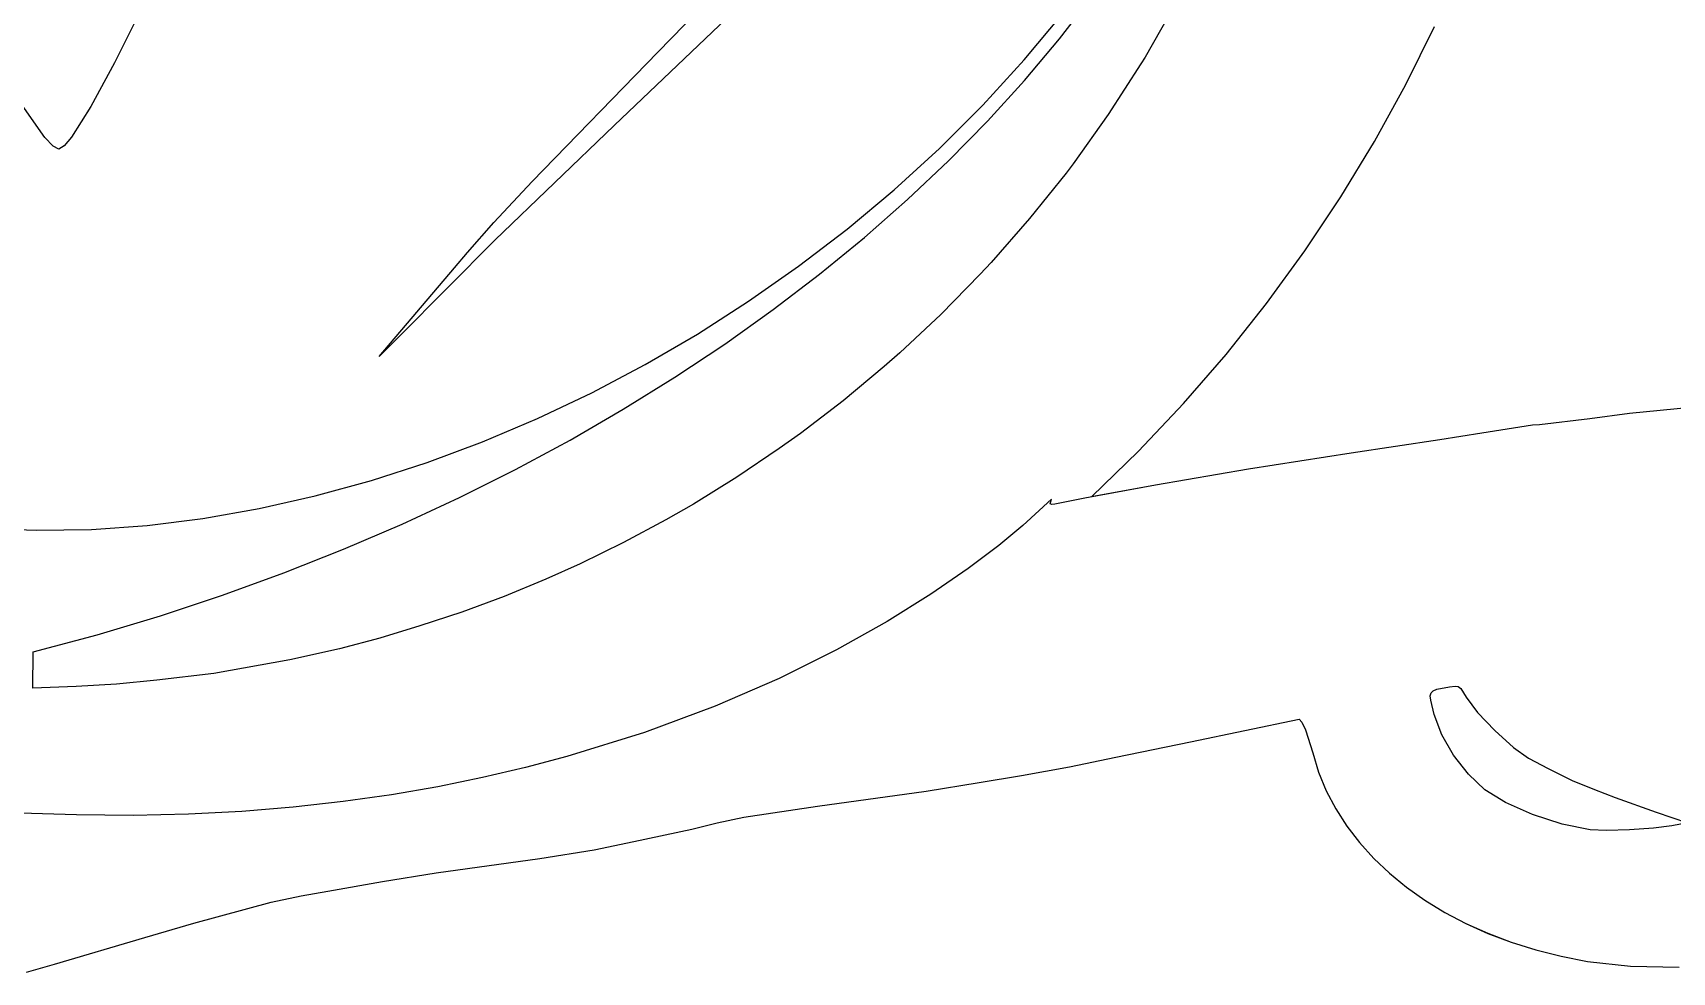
# Model space of a CAD drawing. Extents: x -80 to 1506, y -145 to 630.
# Drawn here: x 298.1 to 503.6, y 54.1 to 171.8 of the extents above; entities that cross this region are included whole.
import ezdxf

# ---------------------------------------------------------------- set-up
doc = ezdxf.new("R2010")
doc.units = 0

msp = doc.modelspace()

# ---------------------------------------------------------------- linework, layer by layer
at = {"layer": 'circle and branch', "color": 4}
for p, q in [((541.116125, 128.378879), (498.205647, 124.077755)), ((493.261675, 123.40564), (486.9515, 122.678215)), ((498.205647, 124.077755), (493.261675, 123.40564)), ((479.720092, 121.612714), (474.428425, 120.810158)), ((486.069555, 122.642401), (479.720092, 121.612714)), ((486.9515, 122.678215), (486.069555, 122.642401)), ((474.428425, 120.810158), (463.315925, 119.133363)), ((450.471205, 117.106842), (438.797869, 115.09736)), ((463.315925, 119.133363), (450.471205, 117.106842)), ((438.797869, 115.09736), (429.978425, 113.488919)), ((425.776531, 113.35221), (422.199852, 110.046023)), ((425.620215, 112.787367), (425.776531, 113.35221)), ((429.978425, 113.488919), (426.186064, 112.724915)), ((425.810702, 112.676281), (425.620215, 112.787367)), ((426.186064, 112.724915), (425.810702, 112.676281)), ((422.199852, 110.046023), (419.182629, 107.565482)), ((419.182629, 107.565482), (415.341173, 104.666993)), ((415.341173, 104.666993), (410.671753, 101.450821)), ((410.671753, 101.450821), (405.170638, 98.017227)), ((405.170638, 98.017227), (398.834095, 94.466476)), ((398.834095, 94.466476), (391.658394, 90.898829)), ((391.658394, 90.898829), (383.639802, 87.414551)), ((473.250016, 88.713817), (473.339414, 89.093764)), ((473.305751, 88.162065), (473.250016, 88.713817)), ((473.339414, 89.093764), (473.599908, 89.349)), ((473.599908, 89.349), (474.057459, 89.526617)), ((474.057459, 89.526617), (475.667578, 89.83737)), ((475.667578, 89.83737), (476.379738, 89.925)), ((476.379738, 89.925), (476.749575, 89.861307)), ((476.379738, 89.925), (476.379738, 89.925)), ((476.749575, 89.861307), (477.056796, 89.637052)), ((477.056796, 89.637052), (477.764376, 88.533193)), ((477.764376, 88.533193), (479.177621, 86.635575)), ((383.639802, 87.414551), (374.774587, 84.113904)), ((473.748777, 86.354776), (473.305751, 88.162065)), ((474.694186, 83.825203), (473.748777, 86.354776)), ((479.177621, 86.635575), (481.337031, 84.347171)), ((443.204854, 82.923462), (456.837514, 85.77766)), ((456.837514, 85.77766), (457.151178, 85.404658)), ((457.151178, 85.404658), (457.594589, 84.432874)), ((457.594589, 84.432874), (458.517611, 81.576302)), ((481.337031, 84.347171), (483.656593, 82.242784)), ((374.774587, 84.113904), (365.059018, 81.097151)), ((433.856243, 81.026731), (443.204854, 82.923462)), ((476.1692, 81.259282), (474.694186, 83.825203)), ((483.656593, 82.242784), (485.550295, 80.897219)), ((365.059018, 81.097151), (359.881185, 79.726568)), ((428.03541, 79.801379), (433.856243, 81.026731)), ((458.517611, 81.576302), (459.257878, 79.156468)), ((478.017509, 78.889216), (476.1692, 81.259282)), ((485.550295, 80.897219), (488.00543, 79.586974)), ((354.489363, 78.464556), (348.883088, 77.32365)), ((359.881185, 79.726568), (354.489363, 78.464556)), ((416.717282, 77.848429), (422.008949, 78.741945)), ((422.008949, 78.741945), (428.03541, 79.801379)), ((459.257878, 79.156468), (460.221167, 76.814808)), ((480.082804, 76.947209), (478.017509, 78.889216)), ((488.00543, 79.586974), (491.036494, 78.089923)), ((491.036494, 78.089923), (493.840036, 76.965384)), ((343.061891, 76.316382), (337.025307, 75.455285)), ((348.883088, 77.32365), (343.061891, 76.316382)), ((396.461798, 74.866356), (410.092148, 76.761559)), ((410.092148, 76.761559), (416.717282, 77.848429)), ((460.221167, 76.814808), (461.400018, 74.556994)), ((482.682965, 75.347438), (480.082804, 76.947209)), ((493.840036, 76.965384), (496.430752, 75.969337)), ((303.59525, 73.781014), (289.911084, 74.205431)), ((324.304111, 74.221735), (317.618566, 73.874348)), ((330.772869, 74.752891), (324.304111, 74.221735)), ((337.025307, 75.455285), (330.772869, 74.752891)), ((387.221737, 73.485697), (396.461798, 74.866356)), ((461.400018, 74.556994), (462.786969, 72.388694)), ((486.074201, 73.850617), (482.682965, 75.347438)), ((496.430752, 75.969337), (501.546029, 74.116153)), ((501.546029, 74.116153), (505.46793, 72.813077)), ((310.715768, 73.723263), (303.59525, 73.781014)), ((317.618566, 73.874348), (310.715768, 73.723263)), ((373.427611, 70.437894), (380.710271, 72.006655)), ((380.710271, 72.006655), (383.90003, 72.808369)), ((383.90003, 72.808369), (387.221737, 73.485697)), ((462.786969, 72.388694), (464.374561, 70.315578)), ((489.773312, 72.641186), (486.074201, 73.850617)), ((493.297097, 71.903587), (489.773312, 72.641186)), ((498.233178, 71.908152), (495.330827, 71.821359)), ((501.225128, 72.123988), (498.233178, 71.908152)), ((503.527653, 72.428887), (501.225128, 72.123988)), ((505.46793, 72.813077), (503.527653, 72.428887)), ((368.476586, 69.409872), (373.427611, 70.437894)), ((464.374561, 70.315578), (466.155332, 68.343317)), ((495.330827, 71.821359), (493.297097, 71.903587)), ((348.66041, 66.539164), (361.64937, 68.328763)), ((361.64937, 68.328763), (368.476586, 69.409872)), ((466.155332, 68.343317), (468.121821, 66.47758)), ((341.957632, 65.44829), (348.66041, 66.539164)), ((468.121821, 66.47758), (470.266568, 64.724037)), ((331.759553, 63.664997), (335.078465, 64.246644)), ((335.078465, 64.246644), (341.957632, 65.44829)), ((470.266568, 64.724037), (472.582111, 63.088358)), ((318.321521, 60.220011), (327.998854, 62.833254)), ((327.998854, 62.833254), (331.759553, 63.664997)), ((472.582111, 63.088358), (475.060991, 61.576213)), ((312.14791, 58.44345), (318.321521, 60.220011)), ((475.060991, 61.576213), (477.695746, 60.193272)), ((477.695746, 60.193272), (480.478915, 58.945204)), ((300.859021, 55.069455), (312.14791, 58.44345)), ((480.478915, 58.945204), (483.403038, 57.837679)), ((483.403038, 57.837679), (486.460654, 56.876368)), ((486.460654, 56.876368), (489.644302, 56.06694)), ((489.644302, 56.06694), (492.946521, 55.415064)), ((297.331243, 54.073408), (300.859021, 55.069455)), ((492.946521, 55.415064), (498.344698, 54.835047)), ((498.344698, 54.835047), (504.424678, 54.688095))]:
    msp.add_line(p, q, dxfattribs=at)
at = {"layer": 'logo 3d printing', "color": 4}
for p, q in [((426.767163, 171.044602), (430.872626, 176.362429)), ((441.373528, 175.490534), (437.505292, 168.732479)), ((311.521242, 174.386033), (308.372303, 168.022138)), ((470.174757, 165.298886), (473.785871, 172.5744)), ((422.391291, 165.833453), (426.767163, 171.044602)), ((437.505292, 168.732479), (436.993764, 167.904016)), ((308.372303, 168.022138), (305.415148, 162.552555)), ((436.993764, 167.904016), (432.893308, 161.548629)), ((417.752748, 160.734329), (422.391291, 165.833453)), ((466.259811, 158.182256), (470.174757, 165.298886)), ((299.641136, 158.684504), (296.789196, 162.721924)), ((305.415148, 162.552555), (302.977777, 158.705914)), ((412.859268, 155.752581), (417.752748, 160.734329)), ((432.893308, 161.548629), (428.500625, 155.388674)), ((300.678693, 157.576917), (299.641136, 158.684504)), ((302.977777, 158.705914), (302.056509, 157.618893)), ((301.388187, 157.210842), (300.678693, 157.576917)), ((302.056509, 157.618893), (301.388187, 157.210842)), ((462.046136, 151.234269), (466.259811, 158.182256)), ((407.718588, 150.893558), (412.859268, 155.752581)), ((427.604908, 154.21844), (423.041918, 148.506699)), ((428.500625, 155.388674), (427.604908, 154.21844)), ((402.338445, 146.16261), (407.718588, 150.893558)), ((457.538836, 144.464685), (462.046136, 151.234269)), ((423.041918, 148.506699), (418.225986, 143.003408)), ((396.726575, 141.565085), (402.338445, 146.16261)), ((452.743015, 137.883266), (457.538836, 144.464685)), ((418.225986, 143.003408), (416.849024, 141.536615)), ((390.890714, 137.106334), (396.726575, 141.565085)), ((416.849024, 141.536615), (411.925879, 136.510075)), ((447.663778, 131.49977), (452.743015, 137.883266)), ((384.838599, 132.791705), (390.890714, 137.106334)), ((411.925879, 136.510075), (406.789354, 131.698546)), ((378.577965, 128.626547), (384.838599, 132.791705)), ((406.789354, 131.698546), (404.829236, 129.98921)), ((442.306228, 125.323959), (447.663778, 131.49977)), ((404.829236, 129.98921), (399.658089, 125.678188)), ((372.11655, 124.616211), (378.577965, 128.626547)), ((541.116125, 128.378879), (498.205647, 124.077755)), ((399.658089, 125.678188), (394.312592, 121.582093)), ((436.675469, 119.365593), (442.306228, 125.323959)), ((365.462089, 120.766045), (372.11655, 124.616211)), ((493.261675, 123.40564), (486.9515, 122.678215)), ((498.205647, 124.077755), (493.261675, 123.40564)), ((394.312592, 121.582093), (391.65355, 119.694731)), ((479.720092, 121.612714), (474.428425, 120.810158)), ((486.069555, 122.642401), (479.720092, 121.612714)), ((486.9515, 122.678215), (486.069555, 122.642401)), ((358.622318, 117.081399), (365.462089, 120.766045)), ((391.65355, 119.694731), (386.354479, 116.11548)), ((430.776606, 113.634433), (436.675469, 119.365593)), ((474.428425, 120.810158), (463.315925, 119.133363)), ((450.471205, 117.106842), (438.797869, 115.09736)), ((463.315925, 119.133363), (450.471205, 117.106842)), ((351.604975, 113.567623), (358.622318, 117.081399)), ((386.354479, 116.11548), (380.918607, 112.744445)), ((438.797869, 115.09736), (430.776606, 113.634433)), ((344.417794, 110.230065), (351.604975, 113.567623)), ((380.918607, 112.744445), (377.460284, 110.774957)), ((337.068513, 107.074075), (344.417794, 110.230065)), ((377.460284, 110.774957), (372.147581, 107.918879)), ((329.564868, 104.105002), (337.068513, 107.074075)), ((372.147581, 107.918879), (366.732538, 105.258952)), ((366.732538, 105.258952), (362.407708, 103.337414)), ((321.914595, 101.328196), (329.564868, 104.105002)), ((362.407708, 103.337414), (357.185401, 101.175069)), ((314.12543, 98.749006), (321.914595, 101.328196)), ((357.185401, 101.175069), (351.891064, 99.192811)), ((306.20511, 96.372782), (314.12543, 98.749006)), ((351.891064, 99.192811), (346.644045, 97.461999)), ((346.644045, 97.461999), (341.614979, 95.950709)), ((298.161371, 94.204872), (306.20511, 96.372782)), ((336.539727, 94.600096), (330.341873, 93.219295)), ((341.614979, 95.950709), (336.539727, 94.600096)), ((298.128295, 89.683249), (298.161371, 94.204872)), ((330.341873, 93.219295), (320.816873, 91.518794)), ((313.683029, 90.658891), (308.630641, 90.189019)), ((320.816873, 91.518794), (313.683029, 90.658891)), ((303.56604, 89.874511), (298.128295, 89.683249)), ((308.630641, 90.189019), (303.56604, 89.874511)), ((443.204854, 82.924111), (456.837514, 85.778309)), ((456.837514, 85.778309), (457.151178, 85.405307)), ((457.151178, 85.405307), (457.594589, 84.433524)), ((457.594589, 84.433524), (458.517611, 81.576951)), ((433.856243, 81.02738), (443.204854, 82.924111)), ((428.03541, 79.802028), (433.856243, 81.02738)), ((458.517611, 81.576951), (459.257878, 79.157117)), ((416.717282, 77.849078), (422.008949, 78.742594)), ((422.008949, 78.742594), (428.03541, 79.802028)), ((459.257878, 79.157117), (460.221167, 76.815457)), ((396.461798, 74.867005), (410.092148, 76.762209)), ((410.092148, 76.762209), (416.717282, 77.849078)), ((460.221167, 76.815457), (461.400018, 74.557643)), ((387.221737, 73.486346), (396.461798, 74.867005)), ((461.400018, 74.557643), (462.786969, 72.389343)), ((373.427611, 70.438543), (380.710271, 72.007304)), ((380.710271, 72.007304), (383.90003, 72.809018)), ((383.90003, 72.809018), (387.221737, 73.486346)), ((462.786969, 72.389343), (464.374561, 70.316227)), ((368.476586, 69.410521), (373.427611, 70.438543)), ((464.374561, 70.316227), (466.155332, 68.343966)), ((348.66041, 66.539813), (361.64937, 68.329412)), ((361.64937, 68.329412), (368.476586, 69.410521)), ((466.155332, 68.343966), (468.121821, 66.478229)), ((341.957632, 65.448939), (348.66041, 66.539813)), ((468.121821, 66.478229), (470.266568, 64.724686)), ((331.759553, 63.665646), (335.078465, 64.247293)), ((335.078465, 64.247293), (341.957632, 65.448939)), ((470.266568, 64.724686), (472.582111, 63.089008)), ((318.321521, 60.22066), (327.998854, 62.833903)), ((327.998854, 62.833903), (331.759553, 63.665646)), ((472.582111, 63.089008), (475.060991, 61.576862)), ((312.14791, 58.444099), (318.321521, 60.22066)), ((475.060991, 61.576862), (477.695746, 60.193921)), ((477.695746, 60.193921), (480.478915, 58.945853)), ((300.859021, 55.070104), (312.14791, 58.444099)), ((480.478915, 58.945853), (483.403038, 57.838328)), ((483.403038, 57.838328), (486.460654, 56.877017)), ((486.460654, 56.877017), (489.644302, 56.067589)), ((489.644302, 56.067589), (492.946521, 55.415713)), ((297.331243, 54.074057), (300.859021, 55.070104)), ((492.946521, 55.415713), (498.344698, 54.835696)), ((498.344698, 54.835696), (504.424678, 54.688744))]:
    msp.add_line(p, q, dxfattribs=at)
at = {"layer": 'owl face', "color": 4}
for p, q in [((376.439599, 169.362487), (389.062429, 182.306203)), ((385.945782, 174.433562), (370.97541, 160.178129)), ((422.354218, 168.393806), (427.26879, 174.288021)), ((360.695131, 153.178979), (376.439599, 169.362487)), ((417.169216, 162.729754), (422.354218, 168.393806)), ((411.732177, 157.304035), (417.169216, 162.729754)), ((370.97541, 160.178129), (356.04141, 145.81076)), ((406.061496, 152.124819), (411.732177, 157.304035)), ((355.90437, 148.04035), (360.695131, 153.178979)), ((400.175564, 147.200278), (406.061496, 152.124819)), ((352.590156, 144.262348), (355.90437, 148.04035)), ((394.092777, 142.538581), (400.175564, 147.200278)), ((356.04141, 145.81076), (344.092078, 133.763343)), ((350.964077, 142.361751), (352.590156, 144.262348)), ((341.53444, 131.231076), (350.964077, 142.361751)), ((387.831527, 138.147899), (394.092777, 142.538581)), ((381.410208, 134.036402), (387.831527, 138.147899)), ((344.092078, 133.763343), (341.53444, 131.231076)), ((374.847213, 130.21226), (381.410208, 134.036402)), ((368.160936, 126.683644), (374.847213, 130.21226)), ((361.36977, 123.458724), (368.160936, 126.683644)), ((354.492109, 120.545671), (361.36977, 123.458724)), ((347.546347, 117.952655), (354.492109, 120.545671)), ((340.550876, 115.687846), (347.546347, 117.952655)), ((333.524091, 113.759414), (340.550876, 115.687846)), ((326.484384, 112.175531), (333.524091, 113.759414)), ((312.439781, 110.074088), (319.45015, 110.944365)), ((319.45015, 110.944365), (326.484384, 112.175531)), ((291.667708, 109.694707), (298.564215, 109.448882)), ((298.564215, 109.448882), (305.471672, 109.572871)), ((305.471672, 109.572871), (312.439781, 110.074088))]:
    msp.add_line(p, q, dxfattribs=at)

doc.saveas('drawing.dxf')
